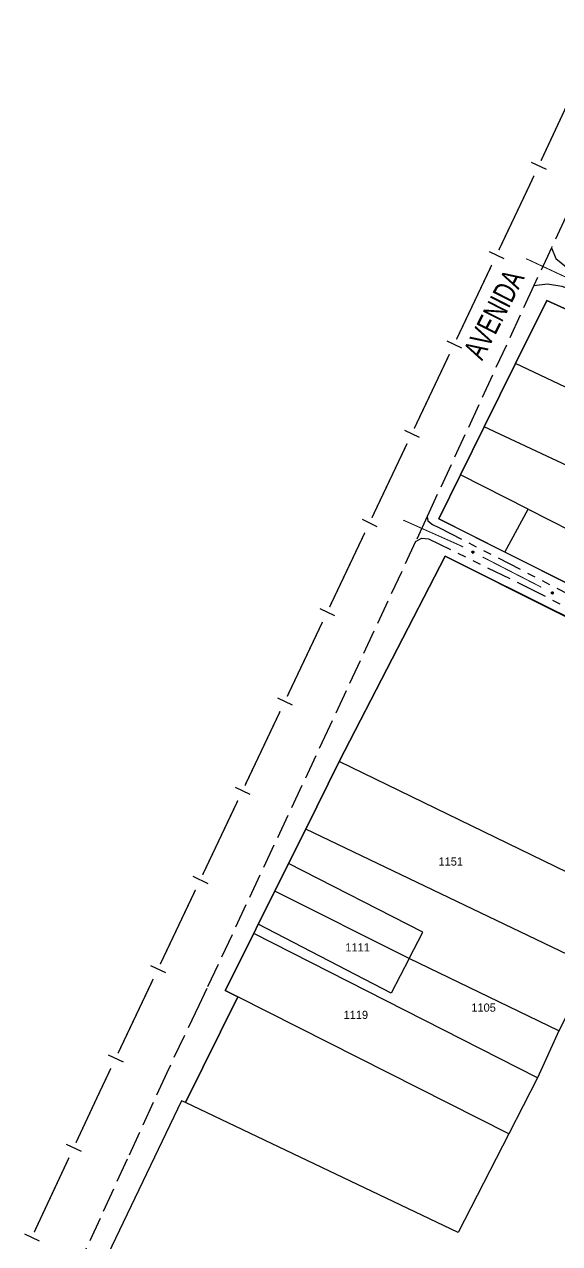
# Model space of a CAD drawing. Extents: x 204373 to 205952, y 4873300 to 4875179.
# Drawn here: x 204376.5 to 204474, y 4873753.9 to 4873976.1 of the extents above; entities that cross this region are included whole.
import ezdxf
from ezdxf.enums import TextEntityAlignment as Align

# ---------------------------------------------------------------- set-up
doc = ezdxf.new("R2010")
doc.units = 0
doc.header["$LTSCALE"] = 1.5
doc.header["$MEASUREMENT"] = 0
doc.linetypes.add('TRACO_11', pattern=[8, 3, -1, 3, -1])
doc.linetypes.add('TRACO_25', pattern=[8, 3, -1, 1, -1, 1, -1])
for name, color, linetype in [('CD_MALHA_LOTES', 7, 'CONTINUOUS'), ('LM-LIM-SETORES-BAIRROS', 250, 'CONTINUOUS'), ('RU-QUADRA', 220, 'CONTINUOUS'), ('SV-EIXO-RUA-N-PAV', 6, 'CONTINUOUS'), ('SV-RUA-NAO-PAV', 7, 'CONTINUOUS'), ('SV-RUA-PAVIM', 7, 'CONTINUOUS'), ('SV-TXT-RUA-PAV', 7, 'CONTINUOUS'), ('Th_NmrPort', 1, 'CONTINUOUS')]:
    doc.layers.add(name, color=color, linetype=linetype)
doc.styles.add('ARIAL', font='ARIAL.SHX')

msp = doc.modelspace()

# ---------------------------------------------------------------- linework, layer by layer
at = {"layer": 'CD_MALHA_LOTES', "linetype": 'Continuous', "flags": 128}
for points in [[(204465.983195, 4873914.269665), (204471.672738, 4873925.785422)], [(204471.672738, 4873925.785422), (204497.066806, 4873914.258086)], [(204460.28247, 4873902.731273), (204465.983195, 4873914.269665)], [(204490.88035, 4873902.468616), (204465.983195, 4873914.269665)], [(204455.954193, 4873893.970746), (204460.28247, 4873902.731273)], [(204484.952702, 4873891.172352), (204460.28247, 4873902.731273)], [(204452.00788, 4873885.983323), (204455.954193, 4873893.970746)], [(204468.31183, 4873887.72147), (204455.954193, 4873893.970746)], [(204464.065283, 4873879.895282), (204468.31183, 4873887.72147)], [(204468.31183, 4873887.72147), (204480.031811, 4873881.794657)], [(204464.065283, 4873879.895282), (204452.00788, 4873885.983323)], [(204433.867076, 4873841.740802), (204453.132523, 4873879.181)], [(204453.132523, 4873879.181), (204628.82, 4873791.12)], [(204475.923718, 4873873.958156), (204464.065283, 4873879.895282)], [(204427.737161, 4873829.440694), (204433.867076, 4873841.740802)], [(204486.44, 4873816.16), (204433.867076, 4873841.740802)], [(204424.615306, 4873823.176472), (204427.737161, 4873829.440694)], [(204479.915716, 4873804.4742), (204427.737161, 4873829.440694)], [(204422.108421, 4873818.146229), (204424.615306, 4873823.176472)], [(204449.116975, 4873810.634211), (204424.615306, 4873823.176472)], [(204419.088319, 4873812.086182), (204422.108421, 4873818.146229)], [(204446.590866, 4873805.861965), (204422.108421, 4873818.146229)], [(204418.258624, 4873810.421341), (204419.088319, 4873812.086182)], [(204443.31, 4873799.54), (204419.088319, 4873812.086182)], [(204413.07, 4873800.01), (204418.258624, 4873810.421341)], [(204469.978863, 4873784.089256), (204418.258624, 4873810.421341)], [(204446.590866, 4873805.861965), (204449.116975, 4873810.634211)], [(204446.590866, 4873805.861965), (204443.31, 4873799.54)], [(204473.90118, 4873792.667887), (204446.590866, 4873805.861965)], [(204479.915716, 4873804.4742), (204473.90118, 4873792.667887)], [(204405.81008, 4873779.607378), (204415.34, 4873798.89)], [(204415.34, 4873798.89), (204413.07, 4873800.01)], [(204464.764783, 4873773.930819), (204415.34, 4873798.89)], [(204473.90118, 4873792.667887), (204469.978863, 4873784.089256)], [(204469.978863, 4873784.089256), (204464.764783, 4873773.930819)], [(204405.096641, 4873779.94831), (204389.556508, 4873747.466141)], [(204405.81008, 4873779.607378), (204405.096641, 4873779.94831)], [(204455.51, 4873755.9), (204405.81008, 4873779.607378)], [(204464.764783, 4873773.930819), (204455.51, 4873755.9)]]:
    msp.add_lwpolyline(points, dxfattribs=at)
at = {"layer": 'LM-LIM-SETORES-BAIRROS', "const_width": 0.25}
for points in [[(204476.96685, 4873964.804859), (204470.621789, 4873951.212942)], [(204468.612462, 4873946.908711), (204462.934701, 4873934.936998)], [(204468.929773, 4873947.588431), (204468.612462, 4873946.908711)], [(204469.352777, 4873948.494558), (204468.929773, 4873947.588431)], [(204461.649157, 4873932.226394), (204455.221437, 4873918.673371)], [(204453.935893, 4873915.962767), (204447.508173, 4873902.409745)], [(204446.222629, 4873899.69914), (204439.794909, 4873886.146118)], [(204438.509365, 4873883.435513), (204432.081644, 4873869.882491)], [(204430.7961, 4873867.171887), (204424.36838, 4873853.618864)], [(204423.082836, 4873850.90826), (204416.655116, 4873837.355238)], [(204415.369572, 4873834.644633), (204408.941852, 4873821.091611)], [(204407.656308, 4873818.381006), (204401.228588, 4873804.827984)], [(204399.943044, 4873802.11738), (204393.515323, 4873788.564357)], [(204392.229779, 4873785.853753), (204390.087206, 4873781.336079)], [(204390.004051, 4873781.160744), (204385.854658, 4873772.275975)], [(204390.087206, 4873781.336079), (204390.004051, 4873781.160744)], [(204384.585206, 4873769.557797), (204378.237946, 4873755.966907)]]:
    msp.add_lwpolyline(points, dxfattribs=at)
at = {"layer": 'LM-LIM-SETORES-BAIRROS'}
for points in [[(204468.839593, 4873950.94132), (204471.557977, 4873949.672308)], [(204461.150884, 4873934.676235), (204463.861489, 4873933.390691)], [(204453.43762, 4873918.412609), (204456.148224, 4873917.127064)], [(204445.724356, 4873902.148982), (204448.43496, 4873900.863438)], [(204438.011092, 4873885.885355), (204440.721696, 4873884.599811)], [(204430.297827, 4873869.621728), (204433.008432, 4873868.336184)], [(204422.584563, 4873853.358101), (204425.295168, 4873852.072557)], [(204414.871299, 4873837.094475), (204417.581904, 4873835.808931)], [(204407.158035, 4873820.830848), (204409.868639, 4873819.545304)], [(204399.444771, 4873804.567221), (204402.155375, 4873803.281677)], [(204391.731507, 4873788.303594), (204394.442111, 4873787.01805)], [(204384.072419, 4873772.004642), (204386.790597, 4873770.73519)], [(204376.455706, 4873755.695574), (204379.173884, 4873754.426122)]]:
    msp.add_lwpolyline(points, dxfattribs=at)
at = {"layer": 'RU-QUADRA', "linetype": 'Continuous', "flags": 128}
for points in [[(204497.066806, 4873914.258086), (204471.672738, 4873925.785422), (204465.983195, 4873914.269665), (204460.28247, 4873902.731273), (204455.954193, 4873893.970746), (204452.00788, 4873885.983323), (204465.409049, 4873879.245056), (204475.923718, 4873873.958156)], [(204583.76, 4873686.77), (204613.35, 4873755.22), (204628.82, 4873791.12), (204516.180958, 4873847.809665), (204478.532271, 4873866.542716), (204459.62789, 4873875.949067), (204453.132523, 4873879.181), (204433.867076, 4873841.740802), (204427.737161, 4873829.440694), (204424.615306, 4873823.176472), (204422.108421, 4873818.146229), (204419.088319, 4873812.086182), (204418.258624, 4873810.421341), (204413.07, 4873800.01), (204415.34, 4873798.89), (204405.81008, 4873779.607378), (204405.096641, 4873779.94831), (204389.556508, 4873747.466141)]]:
    msp.add_lwpolyline(points, dxfattribs=at)
at = {"layer": 'SV-EIXO-RUA-N-PAV', "const_width": 0.18}
for points in [[(204467.917538, 4873933.382693), (204476.981617, 4873929.158656)], [(204445.497602, 4873885.746253), (204455.545759, 4873881.270255)], [(204455.545759, 4873881.270255), (204455.925479, 4873881.101107)], [(204455.925479, 4873881.101107), (204456.445132, 4873880.833941)], [(204460.002517, 4873879.005003), (204470.674671, 4873873.518189)]]:
    msp.add_lwpolyline(points, dxfattribs=at)
at = {"layer": 'SV-EIXO-RUA-N-PAV'}
for points in [[(204458.146376, 4873880.083067), (204458.192729, 4873880.09867), (204458.235757, 4873880.1026), (204458.272589, 4873880.09555), (204458.303511, 4873880.080832), (204458.333451, 4873880.062213), (204458.359494, 4873880.036781), (204458.382147, 4873880.002151), (204458.398124, 4873879.955762), (204458.399254, 4873879.911419), (204458.394273, 4873879.87494), (204458.380783, 4873879.841812), (204458.362208, 4873879.813031), (204458.334896, 4873879.786852), (204458.299578, 4873879.764238), (204458.252544, 4873879.749301), (204458.210334, 4873879.745737), (204458.174887, 4873879.753492), (204458.141669, 4873879.767265), (204458.111331, 4873879.78664), (204458.08591, 4873879.811752), (204458.063206, 4873879.847353), (204458.049078, 4873879.893971), (204458.045042, 4873879.93603), (204458.052298, 4873879.971576), (204458.066593, 4873880.003975), (204458.084904, 4873880.034231), (204458.109379, 4873880.061474), (204458.146376, 4873880.083067)], [(204472.626839, 4873872.637721), (204472.673135, 4873872.653492), (204472.716149, 4873872.657579), (204472.753006, 4873872.650662), (204472.783982, 4873872.636057), (204472.813988, 4873872.617547), (204472.840124, 4873872.59221), (204472.862903, 4873872.557663), (204472.879049, 4873872.511332), (204472.88034, 4873872.466993), (204472.875492, 4873872.430496), (204472.862122, 4873872.39732), (204472.843652, 4873872.368471), (204472.816435, 4873872.342193), (204472.7812, 4873872.319451), (204472.73422, 4873872.304343), (204472.692023, 4873872.300625), (204472.656549, 4873872.308252), (204472.62328, 4873872.321904), (204472.592872, 4873872.341169), (204472.56736, 4873872.366188), (204472.544526, 4873872.401706), (204472.530229, 4873872.448273), (204472.526041, 4873872.490317), (204472.533167, 4873872.525889), (204472.547345, 4873872.558339), (204472.565545, 4873872.588661), (204472.589921, 4873872.615994), (204472.626839, 4873872.637721)]]:
    msp.add_lwpolyline(points, close=True, dxfattribs=at)
for points in [[(204458.045042, 4873879.93603), (204458.362208, 4873879.813031)], [(204458.048532, 4873879.913118), (204458.343866, 4873879.801171)], [(204458.049078, 4873879.893971), (204458.334896, 4873879.786852)], [(204458.051405, 4873879.951532), (204458.368583, 4873879.828355)], [(204458.052298, 4873879.971576), (204458.380783, 4873879.841812)], [(204458.060256, 4873879.870267), (204458.314296, 4873879.776482)], [(204458.061559, 4873879.986204), (204458.38477, 4873879.856856)], [(204458.063206, 4873879.847353), (204458.299578, 4873879.764238)], [(204458.066593, 4873880.003975), (204458.394273, 4873879.87494)], [(204458.079618, 4873880.018345), (204458.393155, 4873879.89704)], [(204458.080543, 4873879.829151), (204458.268949, 4873879.759904)], [(204458.084904, 4873880.034231), (204458.399254, 4873879.911419)], [(204458.08591, 4873879.811752), (204458.252544, 4873879.749301)], [(204458.101283, 4873880.045564), (204458.394814, 4873879.936079)], [(204458.102771, 4873879.797777), (204458.225509, 4873879.750017)], [(204458.109379, 4873880.061474), (204458.398124, 4873879.955762)], [(204458.111331, 4873879.78664), (204458.210334, 4873879.745737)], [(204458.127803, 4873880.070287), (204458.386141, 4873879.978895)], [(204458.146376, 4873880.083067), (204458.382147, 4873880.002151)], [(204458.17197, 4873880.09054), (204458.364051, 4873880.022473)], [(204458.192729, 4873880.09867), (204458.359494, 4873880.036781)], [(204458.217247, 4873880.101016), (204458.338148, 4873880.052667)], [(204458.235757, 4873880.1026), (204458.333451, 4873880.062213)], [(204472.526041, 4873872.490317), (204472.843652, 4873872.368471)], [(204472.529614, 4873872.467417), (204472.825353, 4873872.356545)], [(204472.530229, 4873872.448273), (204472.816435, 4873872.342193)], [(204472.532347, 4873872.505842), (204472.84997, 4873872.383819)], [(204472.533167, 4873872.525889), (204472.862122, 4873872.39732)], [(204472.541494, 4873872.424609), (204472.795873, 4873872.331748)], [(204472.542375, 4873872.54055), (204472.866054, 4873872.412378)], [(204472.544526, 4873872.401706), (204472.7812, 4873872.319451)], [(204472.547345, 4873872.558339), (204472.875492, 4873872.430496)], [(204472.560317, 4873872.572757), (204472.874293, 4873872.452592)], [(204472.56193, 4873872.383567), (204472.750587, 4873872.315006)], [(204472.565545, 4873872.588661), (204472.88034, 4873872.466993)], [(204472.56736, 4873872.366188), (204472.73422, 4873872.304343)], [(204472.581883, 4873872.600054), (204472.87581, 4873872.491637)], [(204472.584272, 4873872.352274), (204472.707183, 4873872.304961)], [(204472.589921, 4873872.615994), (204472.879049, 4873872.511332)], [(204472.592872, 4873872.341169), (204472.692023, 4873872.300625)], [(204472.608312, 4873872.624874), (204472.866981, 4873872.534421)], [(204472.626839, 4873872.637721), (204472.862903, 4873872.557663)], [(204472.652406, 4873872.645287), (204472.844733, 4873872.577918)], [(204472.673135, 4873872.653492), (204472.840124, 4873872.59221)], [(204472.697645, 4873872.655928), (204472.818721, 4873872.608018)], [(204472.716149, 4873872.657579), (204472.813988, 4873872.617547)]]:
    msp.add_lwpolyline(points, dxfattribs=at)
at = {"layer": 'SV-RUA-NAO-PAV', "linetype": 'TRACO_25'}
for points in [[(204472.517355, 4873935.364742, 10.741685), (204473.304819, 4873933.385247, 10.791158), (204475.30167, 4873931.810943, 10.865366), (204510.388198, 4873913.807484, 11.186936), (204530.457917, 4873904.297309, 11.186936), (204581.079825, 4873880.737427, 11.186936), (204617.449571, 4873863.322424, 11.186936), (204637.392773, 4873853.014507, 11.186936)], [(204469.348043, 4873928.510934, 10.766421), (204471.797011, 4873928.785751, 10.865366), (204474.401297, 4873928.360596, 10.890102), (204477.907276, 4873927.110311, 10.914839), (204529.311761, 4873901.750295, 11.335354), (204556.219166, 4873888.352749, 11.335354), (204576.877251, 4873879.081868, 11.335354), (204624.688131, 4873856.796397, 11.087992), (204637.392731, 4873850.110534, 10.791158)], [(204449.86355, 4873886.374673, 10.64274), (204449.984716, 4873885.636853, 10.64274), (204450.851992, 4873884.962304, 10.64274), (204452.154375, 4873884.331614, 10.741685), (204485.287494, 4873867.278342, 10.939574), (204524.502397, 4873847.768644, 10.939574), (204534.44, 4873842.96, 11.510664), (204567.62623, 4873826.073361, 11.549567), (204604.21, 4873808.17, 11.549567), (204627.02, 4873796.52, 11.384228), (204630.05, 4873795.34, 11.316147), (204633.891988, 4873795.549846, 11.131355), (204637.391949, 4873796.092534, 11.131355)], [(204447.761933, 4873881.829814, 10.692212), (204448.924711, 4873882.456839, 10.84063), (204450.101717, 4873882.331477, 10.84063), (204467.381884, 4873873.904822, 11.03852), (204518.367096, 4873847.798888, 11.03852), (204542.07, 4873836.56, 11.656552), (204603.74, 4873805.22, 11.520391), (204626.87, 4873794.05, 11.35505), (204631.79, 4873793.38, 11.179985), (204635.637041, 4873794.10828, 11.082726), (204637.391925, 4873794.447731, 11.014646)]]:
    msp.add_polyline3d(points, dxfattribs=at)
at = {"layer": 'SV-RUA-PAVIM', "linetype": 'TRACO_11'}
msp.add_polyline3d([(204637.399095, 4874289.709019, 11.211673), (204603.59378, 4874215.912267, 11.211673), (204601.891913, 4874213.162031, 11.211673), (204587.428648, 4874181.334086, 11.211673), (204561.174225, 4874125.034773, 11.434299), (204558.813758, 4874119.973049, 11.434299), (204533.678421, 4874066.073477, 11.434299), (204490.948185, 4873975.222401, 11.285881), (204487.724817, 4873968.251696, 11.285881), (204472.517355, 4873935.364742, 11.285881), (204469.348043, 4873928.510934, 11.285881), (204449.86355, 4873886.374673, 10.593267), (204447.761933, 4873881.829814, 10.593267), (204432.126524, 4873848.224018, 10.420115), (204409.719508, 4873800.415706, 11.481486), (204408.246485, 4873797.267602, 11.06647), (204402.41152, 4873785.04284, 11.06647), (204395.200837, 4873769.29319, 11.06647), (204390.267212, 4873758.477165, 11.06647), (204385.838213, 4873749.015289, 11.027327), (204385.646878, 4873747.378363, 11.027327), (204386.660567, 4873745.61214, 11.027327), (204411.317128, 4873733.676464, 10.385366), (204541.01, 4873672.22, 10.15877)], dxfattribs=at)

# ---------------------------------------------------------------- texts
at = {"layer": 'SV-TXT-RUA-PAV', "style": 'ARIAL', "width": 0.7}
msp.add_text('AVENIDA', height=4, rotation=63, dxfattribs=at).set_placement((204459.910831, 4873914.670499))
at = {"layer": 'Th_NmrPort', "color": 1}
for s, p in [('1151', (204451.943154, 4873823.528684)), ('1111', (204434.9751, 4873807.891457)), ('1119', (204434.642393, 4873795.5813)), ('1105', (204457.931879, 4873796.912128))]:
    msp.add_text(s, height=1.5, dxfattribs=at).set_placement(p, align=Align.MIDDLE_LEFT)

doc.saveas('drawing.dxf')
